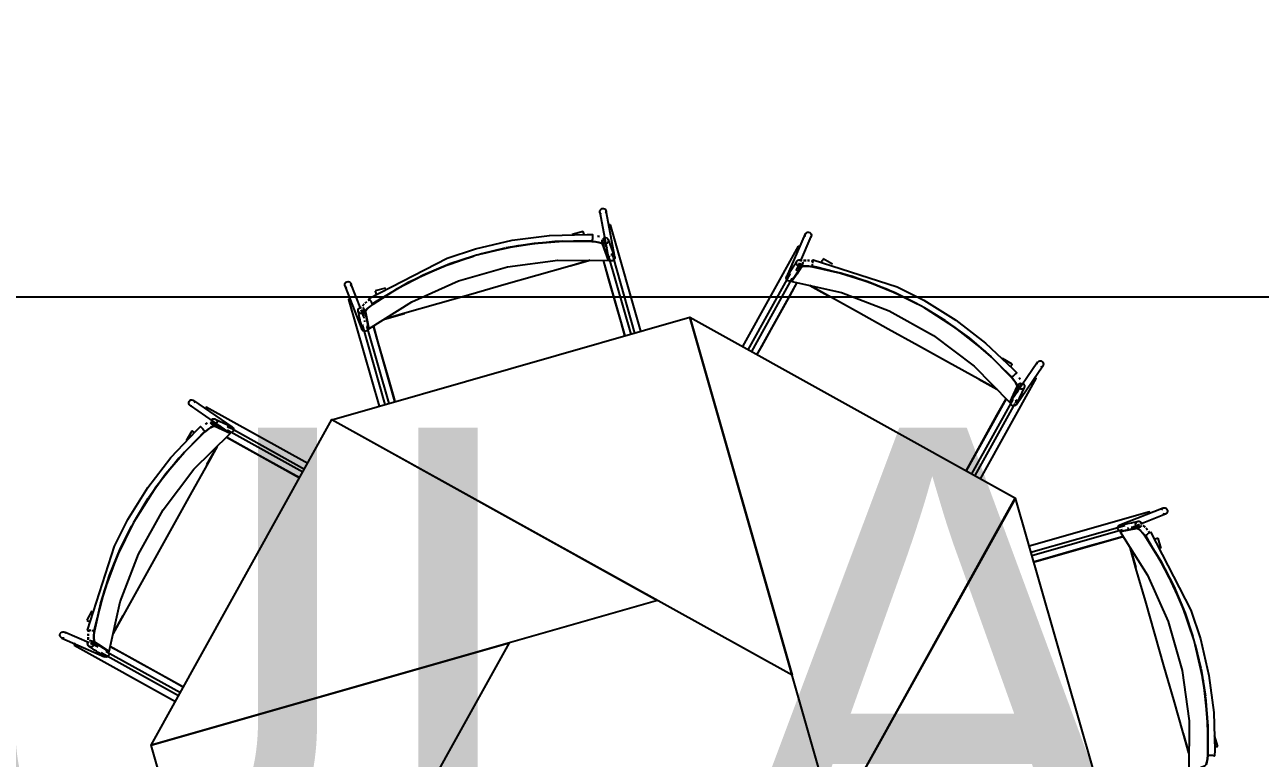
# Model space of a CAD drawing. Header units: metres. Extents: x 2.3 to 42.8, y 0.9 to 31.9.
# Drawn here: x 35.889 to 36.721, y 25.34 to 25.833 of the extents above; entities that cross this region are included whole.
import ezdxf

# ---------------------------------------------------------------- set-up
doc = ezdxf.new("R2010")
doc.units = ezdxf.units.M
for name, color, linetype in [('ARREDI', 9, 'Continuous'), ('PARETI_STRUTTURE', 7, 'Continuous'), ('PILASTRI_SETTI', 8, 'Continuous'), ('PORTE_SCALE', 2, 'Continuous'), ('WAYFINDING_RIQUADRI', 7, 'Continuous'), ('WAYFINDING_TESTI', 7, 'Continuous')]:
    doc.layers.add(name, color=color, linetype=linetype)

msp = doc.modelspace()

# ---------------------------------------------------------------- linework, layer by layer
at = {"layer": 'ARREDI'}
for points in [[(36.27765, 25.70555), (36.27706, 25.70598), (36.27664, 25.70661), (36.27649, 25.70708), (36.27649, 25.70709), (36.27646, 25.70733), (36.27654, 25.70808), (36.27688, 25.70875)], [(36.27687, 25.70874), (36.27741, 25.70925), (36.27811, 25.70956), (36.27886, 25.7096), (36.27958, 25.70941), (36.28018, 25.70896), (36.28059, 25.70835), (36.28075, 25.70788), (36.28075, 25.70786), (36.28078, 25.70761), (36.28069, 25.70688), (36.28036, 25.70621)], [(36.26526, 25.6942), (36.26527, 25.69417)], [(36.26586, 25.6921), (36.26565, 25.6928), (36.26547, 25.69344), (36.26535, 25.6939), (36.26526, 25.69417)], [(36.27159, 25.6919), (36.27161, 25.69214), (36.27161, 25.69215), (36.27161, 25.69211), (36.27159, 25.69184), (36.27155, 25.69134), (36.27153, 25.69067), (36.27148, 25.68992), (36.27144, 25.68918)], [(36.27497, 25.69094), (36.2762, 25.69071)], [(36.27627, 25.69071), (36.27498, 25.69095)], [(36.2827, 25.69851), (36.28206, 25.69833)], [(36.28347, 25.69873), (36.28319, 25.69865), (36.28269, 25.69851)], [(36.28351, 25.69874), (36.28352, 25.69874)], [(36.41476, 25.6908), (36.41459, 25.69152), (36.41468, 25.69227), (36.41476, 25.6925), (36.41476, 25.69251), (36.41501, 25.69293), (36.41555, 25.69344), (36.41625, 25.69373), (36.417, 25.69377), (36.41772, 25.69355), (36.41831, 25.69309), (36.41873, 25.69247)], [(36.41873, 25.69247), (36.4189, 25.69175), (36.41881, 25.691), (36.41873, 25.69078), (36.41873, 25.69076), (36.41848, 25.69035), (36.41794, 25.68983)], [(36.1238, 25.64534), (36.12186, 25.64388), (36.12015, 25.64234), (36.11905, 25.64105), (36.11873, 25.64022), (36.11986, 25.63441), (36.12101, 25.62862), (36.14995, 25.6469), (36.18123, 25.6609), (36.21419, 25.67031), (36.24813, 25.67498), (36.28237, 25.67476), (36.28027, 25.68029), (36.27816, 25.68581)], [(36.19676, 25.67911), (36.21265, 25.68297)], [(36.21261, 25.68296), (36.19678, 25.67911)], [(36.271, 25.68749), (36.25157, 25.68758), (36.23217, 25.68609), (36.21323, 25.68308)], [(36.21326, 25.68309), (36.23224, 25.6861), (36.25167, 25.68759), (36.27115, 25.68749)], [(36.27115, 25.68749), (36.27371, 25.68727), (36.27593, 25.68686), (36.2775, 25.68635), (36.27818, 25.68581)], [(36.27816, 25.68582), (36.27745, 25.68636), (36.27584, 25.68687), (36.27358, 25.68727), (36.27115, 25.68748)], [(36.27144, 25.68919), (36.2714, 25.68855), (36.27138, 25.68809), (36.27137, 25.68785)], [(36.28183, 25.68674), (36.28129, 25.68623), (36.2806, 25.68591), (36.27986, 25.68585), (36.27914, 25.68605), (36.27854, 25.68646), (36.27854, 25.68648), (36.27814, 25.68707), (36.27808, 25.68721), (36.27796, 25.68778), (36.27805, 25.68852)], [(36.2785, 25.68967), (36.28062, 25.68414), (36.2811, 25.68288)], [(36.27893, 25.68971), (36.27962, 25.69001), (36.28036, 25.69008), (36.28108, 25.68989), (36.28168, 25.68946), (36.28172, 25.68942), (36.28208, 25.68886), (36.28214, 25.68871), (36.28226, 25.68814), (36.28216, 25.6874), (36.28183, 25.68674)], [(36.40999, 25.68424), (36.41, 25.68423)], [(36.41074, 25.68383), (36.4103, 25.68408), (36.41003, 25.68421)], [(36.41133, 25.6835), (36.41074, 25.68382)], [(36.1238, 25.64535), (36.14027, 25.65573), (36.15755, 25.66474), (36.17552, 25.67234), (36.19138, 25.67757)], [(36.19137, 25.67757), (36.17555, 25.67234), (36.15762, 25.66477), (36.14037, 25.65577), (36.12392, 25.64543)], [(36.26994, 25.67484), (36.25616, 25.67089), (36.23403, 25.66458), (36.21184, 25.65823), (36.18962, 25.65187), (36.16741, 25.64552), (36.1453, 25.6392), (36.13152, 25.63526)], [(36.25653, 25.67099), (36.26996, 25.67484)], [(36.29336, 25.62396), (36.29075, 25.6331), (36.28654, 25.6478), (36.28234, 25.6625), (36.27883, 25.67478)], [(36.28264, 25.67777), (36.28236, 25.67477)], [(36.28236, 25.67476), (36.28264, 25.67776)], [(36.28611, 25.67526), (36.28557, 25.67474), (36.28488, 25.67444), (36.28413, 25.67438), (36.2834, 25.67459), (36.28281, 25.67503)], [(36.28386, 25.6786), (36.28461, 25.67866), (36.28533, 25.67845), (36.28594, 25.678), (36.28636, 25.67739), (36.28649, 25.67692), (36.28649, 25.67691), (36.28652, 25.67667), (36.28644, 25.67592), (36.28611, 25.67525)], [(36.40892, 25.67217), (36.40874, 25.67289), (36.40882, 25.67363), (36.40907, 25.67416), (36.40915, 25.6743), (36.40964, 25.67475), (36.40968, 25.67478), (36.41036, 25.67506), (36.41111, 25.67509), (36.41182, 25.67486), (36.41242, 25.67441)], [(36.41524, 25.67477), (36.41361, 25.67463)], [(36.41363, 25.67462), (36.41531, 25.67476)], [(36.41751, 25.67466), (36.41623, 25.67472)], [(36.41646, 25.6747), (36.41761, 25.67465)], [(36.41996, 25.67432), (36.41889, 25.67447)], [(36.41889, 25.67446), (36.41996, 25.67431)], [(36.41972, 25.67292), (36.41985, 25.67366), (36.41996, 25.67431)], [(36.42005, 25.67481), (36.42009, 25.67509), (36.4201, 25.67513), (36.4201, 25.67512)], [(36.42673, 25.67565), (36.42661, 25.67541), (36.42637, 25.675), (36.42605, 25.67441), (36.42569, 25.67377)], [(36.4195, 25.67047), (36.41708, 25.67082), (36.41479, 25.67093), (36.4131, 25.67079), (36.41229, 25.67043), (36.40898, 25.66553), (36.40569, 25.66062), (36.43908, 25.65308), (36.4711, 25.64086), (36.50107, 25.62422), (36.52837, 25.6035), (36.55241, 25.57915), (36.55485, 25.58454), (36.55726, 25.58994)], [(36.4086, 25.66799), (36.40928, 25.669)], [(36.41283, 25.67378), (36.41301, 25.67305), (36.41293, 25.67232), (36.41268, 25.67179), (36.41259, 25.67165), (36.41207, 25.67116), (36.41139, 25.67089), (36.41064, 25.67086), (36.40993, 25.67108), (36.40933, 25.67154), (36.40891, 25.67216)], [(36.40952, 25.66936), (36.41193, 25.67293)], [(36.41227, 25.67044), (36.41306, 25.6708), (36.4147, 25.67094), (36.41696, 25.67084), (36.41949, 25.67048)], [(36.41936, 25.67089), (36.41941, 25.67111), (36.41949, 25.67157), (36.4196, 25.67219)], [(36.4195, 25.67048), (36.43848, 25.66616), (36.45708, 25.66032), (36.47515, 25.65299), (36.49007, 25.64548)], [(36.49005, 25.64548), (36.47518, 25.65297), (36.45715, 25.6603), (36.4386, 25.66613), (36.41964, 25.67045)], [(36.10608, 25.65637), (36.10544, 25.65676), (36.10498, 25.65734), (36.10488, 25.65757), (36.10487, 25.65758), (36.10474, 25.65805), (36.10477, 25.6588), (36.10505, 25.6595), (36.10556, 25.66005), (36.10623, 25.6604), (36.10697, 25.66051), (36.1077, 25.66036)], [(36.1077, 25.66036), (36.10834, 25.65997), (36.1088, 25.65939), (36.1089, 25.65917), (36.10891, 25.65915), (36.10904, 25.65868), (36.10901, 25.65793), (36.10873, 25.65724)], [(36.40914, 25.65984), (36.40408, 25.65073), (36.3978, 25.63942), (36.39152, 25.62813), (36.38525, 25.61681), (36.38223, 25.61138)], [(36.40215, 25.66195), (36.40197, 25.66267), (36.40207, 25.66342), (36.40215, 25.66365), (36.40215, 25.66366), (36.4024, 25.66408), (36.40294, 25.66459), (36.40363, 25.66488), (36.40438, 25.66492)], [(36.40587, 25.66149), (36.40533, 25.66099), (36.40463, 25.6607), (36.40388, 25.66066), (36.40316, 25.66088), (36.40256, 25.66132), (36.40215, 25.66195)], [(36.40569, 25.66062), (36.406, 25.66288)], [(36.41781, 25.65788), (36.43001, 25.6511)], [(36.54368, 25.588), (36.53116, 25.59495), (36.51105, 25.60612), (36.49085, 25.61733), (36.47064, 25.62855), (36.45046, 25.63976), (36.43034, 25.65093), (36.41782, 25.65788)], [(36.12094, 25.64907), (36.12095, 25.64906)], [(36.12526, 25.65412), (36.12533, 25.65387), (36.12547, 25.6534), (36.12565, 25.65277), (36.12584, 25.65205)], [(36.10817, 25.6486), (36.10767, 25.64846), (36.10739, 25.64838), (36.10734, 25.64836), (36.10735, 25.64836)], [(36.10881, 25.64878), (36.10817, 25.6486)], [(36.11512, 25.63907), (36.11448, 25.63946), (36.11403, 25.64004), (36.11382, 25.64058), (36.11379, 25.64073), (36.1138, 25.6414), (36.11382, 25.64146), (36.11409, 25.64214), (36.11461, 25.64268), (36.11528, 25.64303), (36.11603, 25.64312)], [(36.11675, 25.64297), (36.11739, 25.64258), (36.11785, 25.642), (36.11806, 25.64146), (36.11809, 25.6413), (36.11806, 25.64058), (36.11777, 25.6399), (36.11727, 25.63936), (36.1166, 25.63901), (36.11585, 25.63891), (36.11513, 25.63907)], [(36.11776, 25.64538), (36.1167, 25.64412)], [(36.11785, 25.63588), (36.11753, 25.63751), (36.11671, 25.64173)], [(36.11672, 25.64413), (36.11781, 25.64541)], [(36.11849, 25.64603), (36.11952, 25.64696)], [(36.11943, 25.6469), (36.11849, 25.64604)], [(36.11872, 25.64021), (36.11901, 25.64102), (36.12008, 25.64229), (36.12176, 25.64381), (36.1238, 25.64535)], [(36.12142, 25.6484), (36.12055, 25.64774)], [(36.12055, 25.64774), (36.12141, 25.64839)], [(36.12265, 25.64664), (36.12224, 25.64723), (36.1218, 25.64785), (36.12142, 25.6484), (36.12112, 25.6488), (36.12096, 25.64904)], [(36.12342, 25.64555), (36.12328, 25.64574), (36.12301, 25.64612), (36.12265, 25.64663)], [(36.49496, 25.64275), (36.50892, 25.63424)], [(36.50889, 25.63427), (36.49497, 25.64276)], [(36.11835, 25.63339), (36.11816, 25.63433)], [(36.13151, 25.63525), (36.14493, 25.63907)], [(36.55339, 25.59619), (36.53971, 25.61), (36.52494, 25.62265), (36.50941, 25.63393)], [(36.50944, 25.63391), (36.52499, 25.6226), (36.53979, 25.60992), (36.55348, 25.59607)], [(36.11756, 25.62705), (36.11692, 25.62744), (36.11646, 25.62803), (36.11637, 25.62825), (36.11635, 25.62826), (36.11623, 25.62874), (36.11626, 25.62949), (36.11655, 25.63018), (36.11705, 25.63074)], [(36.12052, 25.62936), (36.12049, 25.62861), (36.12021, 25.62791), (36.1197, 25.62736), (36.11905, 25.62701), (36.1183, 25.6269), (36.11756, 25.62705)], [(36.12101, 25.62862), (36.11962, 25.63044)], [(36.12399, 25.6305), (36.12686, 25.62047), (36.13041, 25.60806), (36.13397, 25.59564), (36.13752, 25.58318), (36.13854, 25.57968)], [(36.553, 25.60308), (36.55337, 25.60373), (36.55368, 25.6043), (36.55392, 25.60473), (36.55405, 25.60495)], [(36.57074, 25.60499), (36.57088, 25.60572), (36.57111, 25.60615), (36.57111, 25.60617), (36.57127, 25.60636), (36.57185, 25.60682), (36.57256, 25.60706)], [(36.57256, 25.60706), (36.57331, 25.60705), (36.574, 25.60677), (36.57457, 25.60627), (36.57495, 25.60562), (36.57506, 25.60488), (36.57492, 25.60414), (36.57468, 25.60371), (36.57468, 25.6037), (36.57453, 25.60351), (36.57395, 25.60305), (36.57324, 25.60281)], [(36.53148, 25.59475), (36.54369, 25.58799)], [(36.55726, 25.58994), (36.55714, 25.59082), (36.55637, 25.59232), (36.55505, 25.59421), (36.55348, 25.59608)], [(36.55349, 25.59608), (36.55513, 25.59412), (36.55642, 25.59226), (36.55717, 25.59079), (36.55728, 25.58993)], [(36.55489, 25.59708), (36.55442, 25.59665), (36.55407, 25.59634), (36.5539, 25.59619)], [(36.55692, 25.59889), (36.55709, 25.59904), (36.55712, 25.59905), (36.55708, 25.59903), (36.55687, 25.59885), (36.55649, 25.59851), (36.55599, 25.59807), (36.55544, 25.59757), (36.5549, 25.59708)], [(36.56022, 25.59243), (36.55782, 25.58701), (36.55722, 25.58571)], [(36.56051, 25.588), (36.55976, 25.58801), (36.55905, 25.58829), (36.55848, 25.58876), (36.55812, 25.58942), (36.558, 25.59014), (36.55814, 25.59085), (36.55819, 25.59099), (36.55851, 25.59147), (36.55909, 25.59193), (36.5598, 25.59217)], [(36.55862, 25.59582), (36.55933, 25.59479)], [(36.55938, 25.59474), (36.55863, 25.59581)], [(36.56126, 25.59188), (36.56183, 25.5914), (36.56221, 25.59076), (36.56232, 25.59004), (36.56232, 25.58997), (36.56218, 25.58931), (36.56212, 25.58917), (36.5618, 25.58869), (36.56122, 25.58823), (36.56051, 25.58799)], [(36.56944, 25.59571), (36.56886, 25.59603)], [(36.57018, 25.5953), (36.57019, 25.59528), (36.57015, 25.59531), (36.56989, 25.59546), (36.56944, 25.59571)], [(35.99971, 25.57843), (35.99972, 25.57918), (36, 25.57987), (36.0005, 25.58044), (36.00115, 25.5808), (36.00189, 25.58093), (36.00263, 25.58079), (36.00306, 25.58055), (36.00307, 25.58055), (36.00327, 25.5804), (36.00372, 25.57982), (36.00396, 25.57911)], [(36.00178, 25.57661), (36.00105, 25.57675), (36.00062, 25.57698), (36.0006, 25.57698), (36.00041, 25.57714), (35.99995, 25.57772), (35.99971, 25.57843)], [(36.01106, 25.57531), (36.01074, 25.57473)], [(36.01147, 25.57605), (36.01149, 25.57606), (36.01146, 25.57602), (36.01131, 25.57576), (36.01106, 25.57531)], [(36.52302, 25.5332), (36.52888, 25.54377), (36.53631, 25.55713), (36.54373, 25.57049), (36.54993, 25.58166)], [(36.55474, 25.58108), (36.55242, 25.57915)], [(36.55242, 25.57915), (36.55474, 25.58108)], [(36.55542, 25.57685), (36.55467, 25.57686), (36.55397, 25.57714), (36.5534, 25.57764), (36.55304, 25.57829), (36.55292, 25.57903)], [(36.55619, 25.58081), (36.55675, 25.58031), (36.55712, 25.57966), (36.55724, 25.57892), (36.55709, 25.57819), (36.55687, 25.57776), (36.55685, 25.57774), (36.55671, 25.57755), (36.55613, 25.57709), (36.55542, 25.57685)], [(36.01434, 25.56609), (36.01976, 25.56369), (36.02107, 25.56309)], [(36.01877, 25.56638), (36.01876, 25.56563), (36.01848, 25.56492), (36.01801, 25.56435), (36.01736, 25.56399), (36.01663, 25.56387), (36.01593, 25.56401), (36.01579, 25.56406), (36.0153, 25.56438), (36.01484, 25.56496), (36.01461, 25.56567)], [(36.01489, 25.56713), (36.01537, 25.5677), (36.01601, 25.56808), (36.01674, 25.56819), (36.01681, 25.56819), (36.01746, 25.56805), (36.0176, 25.56799), (36.01808, 25.56767), (36.01854, 25.56709), (36.01878, 25.56638)], [(35.9363, 25.42537), (35.93595, 25.42295), (35.93584, 25.42066), (35.93598, 25.41896), (35.93634, 25.41816), (35.94124, 25.41485), (35.94615, 25.41156), (35.95369, 25.44495), (35.96591, 25.47696), (35.98255, 25.50694), (36.00327, 25.53424), (36.02762, 25.55828), (36.02223, 25.56071), (36.01683, 25.56313)], [(36.01058, 25.55926), (35.99678, 25.54558), (35.98412, 25.53081), (35.97285, 25.51528)], [(35.97286, 25.51531), (35.98417, 25.53086), (35.99685, 25.54566), (36.01068, 25.55935)], [(36.00369, 25.55887), (36.00304, 25.55923), (36.00247, 25.55955), (36.00204, 25.55979), (36.00182, 25.55992)], [(36.00788, 25.56279), (36.00773, 25.56296), (36.00772, 25.56299), (36.00774, 25.56295), (36.00792, 25.56274), (36.00826, 25.56236), (36.0087, 25.56186), (36.0092, 25.56131), (36.00969, 25.56076)], [(36.0097, 25.56076), (36.01013, 25.56029), (36.01043, 25.55994), (36.01058, 25.55977)], [(36.01069, 25.55936), (36.01265, 25.561), (36.01451, 25.56229), (36.01598, 25.56304), (36.01684, 25.56315)], [(36.01683, 25.56313), (36.01595, 25.56301), (36.01445, 25.56224), (36.01257, 25.56092), (36.01069, 25.55935)], [(36.01095, 25.56449), (36.01198, 25.5652)], [(36.01203, 25.56525), (36.01096, 25.5645)], [(36.02569, 25.56061), (36.02762, 25.55829)], [(36.02762, 25.55829), (36.02569, 25.5606)], [(36.02596, 25.56205), (36.02646, 25.56262), (36.02711, 25.56299), (36.02785, 25.56311), (36.02859, 25.56296), (36.02902, 25.56274), (36.02903, 25.56272), (36.02922, 25.56258), (36.02968, 25.562), (36.02992, 25.56129)], [(36.02992, 25.56129), (36.02991, 25.56054), (36.02963, 25.55984), (36.02913, 25.55927), (36.02848, 25.55891), (36.02774, 25.55879)], [(36.01878, 25.54955), (36.01182, 25.53702), (36.00065, 25.51691), (35.98944, 25.49672), (35.97822, 25.47651), (35.96701, 25.45633), (35.95585, 25.43622), (35.94889, 25.42369)], [(36.01202, 25.53735), (36.01878, 25.54957)], [(36.07441, 25.52842), (36.06301, 25.53475), (36.04963, 25.54218), (36.03627, 25.5496), (36.02511, 25.55579)], [(35.96402, 25.50083), (35.97253, 25.51479)], [(35.9725, 25.51476), (35.96402, 25.50084)], [(36.65451, 25.50691), (36.6549, 25.50755), (36.65548, 25.50801), (36.6557, 25.5081), (36.65571, 25.50812), (36.65619, 25.50824), (36.65694, 25.50822), (36.65763, 25.50794), (36.65819, 25.50742), (36.65853, 25.50676), (36.65865, 25.50602), (36.65849, 25.50529)], [(36.64673, 25.50482), (36.64659, 25.5053), (36.64651, 25.5056), (36.6465, 25.50565), (36.6465, 25.50564)], [(36.64692, 25.50417), (36.64674, 25.50481)], [(36.65849, 25.50529), (36.65811, 25.50465), (36.65752, 25.50419), (36.6573, 25.50409), (36.65729, 25.50408), (36.65681, 25.50395), (36.65606, 25.50398), (36.65537, 25.50426)], [(35.9363, 25.42537), (35.94061, 25.44435), (35.94645, 25.46295), (35.95378, 25.48102), (35.9613, 25.49594)], [(35.96129, 25.49592), (35.95381, 25.48105), (35.94647, 25.46302), (35.94064, 25.44447), (35.93632, 25.42551)], [(36.62749, 25.49247), (36.62674, 25.4925), (36.62606, 25.49278), (36.62549, 25.49329), (36.62515, 25.49394), (36.62504, 25.49469), (36.62519, 25.49543)], [(36.62519, 25.49543), (36.62558, 25.49606), (36.62616, 25.49652), (36.62638, 25.49663), (36.6264, 25.49663), (36.62687, 25.49676), (36.62762, 25.49673), (36.62831, 25.49644), (36.62887, 25.49594)], [(36.64348, 25.48919), (36.64202, 25.49113), (36.64048, 25.49284), (36.63919, 25.49394), (36.63835, 25.49426), (36.63255, 25.49312), (36.62675, 25.49198), (36.64503, 25.46303), (36.65903, 25.43176), (36.66845, 25.3988), (36.67312, 25.36485), (36.67289, 25.33062), (36.67842, 25.33271), (36.68395, 25.33483)], [(36.62675, 25.49198), (36.62857, 25.49336)], [(36.63152, 25.49464), (36.63247, 25.49482)], [(36.63402, 25.49514), (36.63564, 25.49546), (36.63986, 25.49627)], [(36.6411, 25.49624), (36.64071, 25.4956), (36.64013, 25.49514), (36.63959, 25.49493), (36.63944, 25.4949), (36.63871, 25.49493), (36.63803, 25.49521), (36.63749, 25.49572), (36.63714, 25.49639), (36.63705, 25.49714), (36.6372, 25.49786)], [(36.6372, 25.49787), (36.63759, 25.49851), (36.63817, 25.49896), (36.63871, 25.49917), (36.63887, 25.4992), (36.63953, 25.49919), (36.63959, 25.49917), (36.64027, 25.49889), (36.64081, 25.49838), (36.64116, 25.49771), (36.64126, 25.49696)], [(36.63834, 25.49427), (36.63915, 25.49397), (36.64043, 25.49291), (36.64194, 25.49123), (36.64348, 25.48919)], [(36.64351, 25.49523), (36.64225, 25.49629)], [(36.64227, 25.49627), (36.64355, 25.49518)], [(36.64417, 25.4945), (36.6451, 25.49347)], [(36.64504, 25.49356), (36.64417, 25.4945)], [(36.64477, 25.49034), (36.64537, 25.49075), (36.64598, 25.49118), (36.64652, 25.49157), (36.64694, 25.49186), (36.64716, 25.49203)], [(36.64587, 25.49244), (36.64653, 25.49158)], [(36.64653, 25.49157), (36.64588, 25.49243)], [(36.6472, 25.49205), (36.64719, 25.49204)], [(36.62864, 25.48899), (36.61861, 25.48613), (36.60619, 25.48258), (36.59378, 25.47902), (36.58132, 25.47547), (36.56889, 25.47191)], [(36.64348, 25.48919), (36.65386, 25.47271), (36.66287, 25.45544), (36.67047, 25.43746), (36.67571, 25.4216)], [(36.6757, 25.42162), (36.67048, 25.43744), (36.66291, 25.45537), (36.65391, 25.47262), (36.64356, 25.48907)], [(36.64368, 25.48957), (36.64388, 25.48971), (36.64425, 25.48997), (36.64478, 25.49034)], [(36.65226, 25.48773), (36.65201, 25.48766), (36.65154, 25.48752), (36.65091, 25.48734), (36.65019, 25.48715)], [(36.63339, 25.48147), (36.63721, 25.46806)], [(36.67297, 25.34305), (36.66903, 25.35683), (36.66271, 25.37896), (36.65636, 25.40115), (36.65, 25.42337), (36.64366, 25.44558), (36.63734, 25.46769), (36.63339, 25.48147)], [(35.94889, 25.42368), (35.95567, 25.43587)], [(35.91597, 25.42063), (35.91525, 25.42045), (35.9145, 25.42055), (35.91428, 25.42063), (35.91426, 25.42063), (35.91384, 25.42088), (35.91333, 25.42142), (35.91304, 25.42211), (35.913, 25.42286), (35.91322, 25.42359), (35.91368, 25.42418), (35.9143, 25.4246)], [(35.9143, 25.4246), (35.91502, 25.42476), (35.91577, 25.42468), (35.91599, 25.4246), (35.91601, 25.4246), (35.91642, 25.42435), (35.91694, 25.42381)], [(35.93112, 25.4326), (35.93136, 25.43248), (35.93178, 25.43224), (35.93236, 25.43192), (35.933, 25.43156)], [(35.93196, 25.42592), (35.93168, 25.42596), (35.93164, 25.42597), (35.93167, 25.42597)], [(35.93245, 25.42583), (35.9323, 25.42476)], [(35.93231, 25.42476), (35.93246, 25.42583)], [(35.93385, 25.42559), (35.93311, 25.42572), (35.93246, 25.42583)], [(35.93589, 25.42523), (35.93566, 25.42528), (35.9352, 25.42536), (35.93458, 25.42547)], [(35.93633, 25.41814), (35.93597, 25.41893), (35.93583, 25.42057), (35.93593, 25.42283), (35.93629, 25.42536)], [(35.92294, 25.41661), (35.92269, 25.41617), (35.92256, 25.4159)], [(35.92327, 25.4172), (35.92295, 25.41661)], [(35.9346, 25.41479), (35.93388, 25.41461), (35.93314, 25.41469), (35.93262, 25.41494), (35.93248, 25.41502), (35.93202, 25.41551), (35.93199, 25.41555), (35.93171, 25.41623), (35.93169, 25.41698), (35.93191, 25.41769), (35.93237, 25.41829)], [(35.932, 25.42111), (35.93214, 25.41946)], [(35.93215, 25.4195), (35.93201, 25.42118)], [(35.93211, 25.42337), (35.93205, 25.4221)], [(35.93207, 25.42233), (35.93212, 25.42348)], [(35.933, 25.4187), (35.93372, 25.41888), (35.93445, 25.4188), (35.93498, 25.41855), (35.93512, 25.41846), (35.93561, 25.41794), (35.93588, 25.41726), (35.93591, 25.41651), (35.93569, 25.4158), (35.93523, 25.4152), (35.93461, 25.41478)], [(35.93878, 25.41447), (35.93741, 25.41538), (35.93385, 25.4178)], [(36.67724, 25.41622), (36.6811, 25.40034)], [(36.68109, 25.40038), (36.67724, 25.41621)], [(35.92253, 25.41586), (35.92254, 25.41587)], [(35.94482, 25.40802), (35.9441, 25.40784), (35.94335, 25.40793), (35.94313, 25.40802), (35.94311, 25.40802), (35.9427, 25.40827), (35.94218, 25.40881), (35.94189, 25.4095), (35.94185, 25.41025)], [(35.94616, 25.41156), (35.94389, 25.41187)], [(35.94528, 25.41174), (35.94579, 25.4112), (35.94607, 25.4105), (35.94611, 25.40975), (35.94589, 25.40903), (35.94545, 25.40843), (35.94482, 25.40802)], [(35.94693, 25.41501), (35.95604, 25.40994), (35.96735, 25.40367), (35.97864, 25.39739), (35.98996, 25.39112), (35.99624, 25.38763)], [(36.68412, 25.3815), (36.68121, 25.39976)], [(36.68122, 25.39973), (36.68411, 25.38149)], [(36.68563, 25.34199), (36.68571, 25.36142), (36.68423, 25.38082)], [(36.68423, 25.38074), (36.68572, 25.36131), (36.68562, 25.34184)], [(36.66912, 25.35646), (36.67297, 25.34303)], [(36.68562, 25.34184), (36.6854, 25.33928), (36.685, 25.33706), (36.68448, 25.33549), (36.68394, 25.33481)], [(36.68395, 25.33483), (36.68449, 25.33554), (36.68501, 25.33715), (36.68541, 25.33941), (36.68562, 25.34184)], [(36.68732, 25.34155), (36.68668, 25.34159), (36.68622, 25.3416), (36.68599, 25.34162)], [(36.69004, 25.34139), (36.69028, 25.34138), (36.69029, 25.34138), (36.69025, 25.34138), (36.68997, 25.34139), (36.68947, 25.34144), (36.6888, 25.34146), (36.68805, 25.3415), (36.68732, 25.34155)], [(36.69023, 25.34713), (36.69094, 25.34734), (36.69158, 25.34752), (36.69204, 25.34764), (36.6923, 25.34773)], [(36.69233, 25.34773), (36.6923, 25.34771)]]:
    msp.add_lwpolyline(points, dxfattribs=at)
for points in [[(36.09615, 25.56755), (36.33707, 25.63646), (36.40595, 25.39554)], [(36.33706, 25.63646), (36.55613, 25.51482), (36.43449, 25.29575)], [(35.9745, 25.34849), (36.09614, 25.56756), (36.31521, 25.44592)], [(36.55612, 25.51481), (36.62503, 25.2739), (36.38411, 25.20501)], [(36.04341, 25.10758), (35.97451, 25.3485), (36.21542, 25.41739)]]:
    msp.add_lwpolyline(points, close=True, dxfattribs=at)
at = {"layer": 'PARETI_STRUTTURE'}
for points in [[(36.2865, 25.67691), (36.28075, 25.70787)], [(36.27649, 25.70708), (36.28224, 25.67612)], [(36.19287, 25.68253), (36.21749, 25.68827), (36.24257, 25.69152), (36.26784, 25.69227), (36.2716, 25.69215)], [(36.26526, 25.6942), (36.25791, 25.6921)], [(36.30404, 25.62701), (36.28353, 25.69875)], [(36.41476, 25.6925), (36.40215, 25.66366)], [(36.41143, 25.67407), (36.41874, 25.69077)], [(36.12094, 25.64907), (36.17366, 25.67619), (36.19287, 25.68253)], [(36.27137, 25.68783), (36.24625, 25.68744), (36.22134, 25.68454), (36.19684, 25.67914), (36.19406, 25.67836)], [(36.28202, 25.67619), (36.28198, 25.67631), (36.28194, 25.67644), (36.28188, 25.67656), (36.28184, 25.67669), (36.2818, 25.6768), (36.28176, 25.67693), (36.28171, 25.67705), (36.28167, 25.67718), (36.28162, 25.6773), (36.28158, 25.67743), (36.28153, 25.67755), (36.28149, 25.67768), (36.28145, 25.6778), (36.28141, 25.67793), (36.28135, 25.67804), (36.28131, 25.67816), (36.28127, 25.67829), (36.28123, 25.67841), (36.28119, 25.67854), (36.28113, 25.67866), (36.28109, 25.67879), (36.28105, 25.67891), (36.28101, 25.67904), (36.28096, 25.67915), (36.28092, 25.67927), (36.28087, 25.6794), (36.28083, 25.67952), (36.28078, 25.67965), (36.28074, 25.67977), (36.2807, 25.6799), (36.28064, 25.68002), (36.2806, 25.68015), (36.28056, 25.68026), (36.28052, 25.68038), (36.28048, 25.68051), (36.28044, 25.68063), (36.28038, 25.68076), (36.28034, 25.68088), (36.2803, 25.68101), (36.28026, 25.68113), (36.28021, 25.68126), (36.28017, 25.68138), (36.28012, 25.6815), (36.28008, 25.68162), (36.28003, 25.68175), (36.27999, 25.68187), (36.27995, 25.682), (36.27989, 25.68212), (36.27985, 25.68225), (36.27981, 25.68237), (36.27977, 25.6825), (36.27973, 25.68261), (36.27969, 25.68273), (36.27963, 25.68286), (36.27959, 25.68298), (36.27955, 25.68311), (36.27951, 25.68323), (36.27946, 25.68336), (36.27941, 25.68348), (36.27937, 25.68361), (36.27933, 25.68372), (36.27928, 25.68384), (36.27924, 25.68397), (36.2792, 25.68409), (36.27914, 25.68422), (36.2791, 25.68434), (36.27906, 25.68447), (36.27902, 25.68459), (36.27898, 25.68472), (36.27894, 25.68484), (36.27888, 25.68495), (36.27884, 25.68508), (36.2788, 25.6852), (36.27876, 25.68533), (36.27871, 25.68545), (36.27866, 25.68558), (36.27862, 25.6857), (36.27858, 25.68583), (36.27853, 25.68595), (36.27849, 25.68606), (36.27845, 25.68619), (36.27839, 25.68631), (36.27835, 25.68644), (36.27831, 25.68656), (36.27827, 25.68669), (36.27823, 25.68681), (36.27817, 25.68694), (36.27813, 25.68706), (36.27809, 25.68719), (36.27808, 25.68722)], [(36.28063, 25.68414), (36.28011, 25.68595)], [(36.28214, 25.68871), (36.2861, 25.67765)], [(36.40999, 25.68424), (36.37251, 25.61677)], [(36.19406, 25.67837), (36.17034, 25.67027), (36.14753, 25.65984), (36.12591, 25.64717), (36.12343, 25.64553)], [(36.2788, 25.67478), (36.29334, 25.62395)], [(36.2975, 25.62514), (36.2826, 25.67725)], [(36.28447, 25.6797), (36.28527, 25.67688)], [(36.28534, 25.67666), (36.29988, 25.62583)], [(36.4201, 25.67513), (36.47656, 25.65703), (36.49462, 25.64792)], [(36.43299, 25.67222), (36.42675, 25.67568)], [(36.37631, 25.61466), (36.40476, 25.66591)], [(36.41268, 25.67178), (36.40635, 25.66194)], [(36.40928, 25.66916), (36.41103, 25.67316)], [(36.41042, 25.67101), (36.4095, 25.66936)], [(36.49252, 25.64414), (36.47002, 25.6552), (36.44652, 25.66393), (36.42228, 25.67027), (36.41937, 25.67086)], [(36.10487, 25.65758), (36.11636, 25.62826)], [(36.11555, 25.64219), (36.1089, 25.65916)], [(36.40574, 25.66258), (36.37847, 25.61347)], [(36.38225, 25.61136), (36.40917, 25.65983)], [(36.40612, 25.66192), (36.40655, 25.6629)], [(36.13211, 25.65612), (36.12525, 25.65416)], [(36.10734, 25.64836), (36.12785, 25.57662)], [(36.11768, 25.63676), (36.11583, 25.64146)], [(36.11806, 25.64146), (36.12054, 25.63001)], [(36.55388, 25.59617), (36.53584, 25.61366), (36.51617, 25.62921), (36.49503, 25.64273), (36.49252, 25.64414)], [(36.49462, 25.64793), (36.5161, 25.63457), (36.53612, 25.61914), (36.55451, 25.6018), (36.55711, 25.59905)], [(36.117, 25.63931), (36.11752, 25.6375)], [(36.13202, 25.57782), (36.11662, 25.63169)], [(36.11966, 25.63004), (36.13439, 25.57849)], [(36.12039, 25.62984), (36.12, 25.63084)], [(36.13856, 25.57969), (36.12402, 25.63052)], [(36.55406, 25.60499), (36.54738, 25.6087)], [(36.57111, 25.60616), (36.55329, 25.5802)], [(36.55686, 25.57775), (36.57468, 25.60371)], [(36.53273, 25.52781), (36.5702, 25.59528)], [(36.55318, 25.58041), (36.55324, 25.58053), (36.55329, 25.58064), (36.55335, 25.58077), (36.55341, 25.58088), (36.55346, 25.581), (36.55352, 25.58111), (36.55357, 25.58124), (36.55363, 25.58135), (36.55368, 25.58147), (36.55374, 25.58159), (36.55379, 25.58171), (36.55386, 25.58182), (36.55392, 25.58195), (36.55397, 25.58207), (36.55403, 25.58218), (36.55409, 25.58231), (36.55414, 25.58242), (36.5542, 25.58254), (36.55425, 25.58266), (36.55431, 25.58278), (36.55436, 25.58289), (36.55442, 25.58302), (36.55447, 25.58313), (36.55453, 25.58325), (36.55459, 25.58336), (36.55464, 25.58349), (36.5547, 25.5836), (36.55475, 25.58372), (36.55481, 25.58385), (36.55486, 25.58396), (36.55492, 25.58409), (36.55497, 25.5842), (36.55503, 25.58432), (36.55509, 25.58443), (36.55514, 25.58456), (36.55521, 25.58467), (36.55527, 25.58479), (36.55532, 25.58491), (36.55538, 25.58503), (36.55543, 25.58514), (36.55549, 25.58527), (36.55554, 25.58539), (36.5556, 25.5855), (36.55566, 25.58563), (36.55571, 25.58574), (36.55577, 25.58586), (36.55582, 25.58597), (36.55588, 25.5861), (36.55593, 25.58621), (36.55599, 25.58634), (36.55604, 25.58645), (36.5561, 25.58657), (36.55616, 25.58668), (36.55621, 25.58681), (36.55627, 25.58692), (36.55632, 25.58704), (36.55638, 25.58717), (36.55643, 25.58728), (36.55649, 25.58741), (36.55654, 25.58752), (36.55661, 25.58764), (36.55667, 25.58775), (36.55672, 25.58788), (36.55678, 25.58799), (36.55684, 25.58811), (36.55689, 25.58822), (36.55695, 25.58835), (36.557, 25.58846), (36.55706, 25.58859), (36.55711, 25.58871), (36.55717, 25.58882), (36.55722, 25.58895), (36.55728, 25.58906), (36.55734, 25.58918), (36.55739, 25.58929), (36.55745, 25.58942), (36.5575, 25.58953), (36.55756, 25.58966), (36.55761, 25.58977), (36.55767, 25.58989), (36.55772, 25.59), (36.55778, 25.59013), (36.55784, 25.59024), (36.55791, 25.59036), (36.55796, 25.59049), (36.55802, 25.5906), (36.55807, 25.59072), (36.55813, 25.59084), (36.55818, 25.59096), (36.5582, 25.59099)], [(36.56212, 25.58918), (36.5571, 25.57855)], [(36.55782, 25.58702), (36.55874, 25.58866)], [(36.00061, 25.57698), (36.02657, 25.55916)], [(36.02902, 25.56273), (36.00306, 25.58055)], [(36.0798, 25.53813), (36.01148, 25.57606)], [(36.54991, 25.58169), (36.52299, 25.53322)], [(36.52678, 25.53111), (36.55434, 25.58075)], [(36.55586, 25.57839), (36.52894, 25.52992)], [(36.5574, 25.58116), (36.55596, 25.57859)], [(36.01759, 25.56799), (36.02822, 25.56297)], [(35.95884, 25.50049), (35.9722, 25.52196), (35.98763, 25.54199), (36.00497, 25.56038), (36.00772, 25.56298)], [(36.0106, 25.55975), (35.99311, 25.54171), (35.97756, 25.52204), (35.96404, 25.5009), (35.96263, 25.49839)], [(36.00178, 25.55993), (35.99807, 25.55325)], [(36.02637, 25.55905), (36.02624, 25.55911), (36.02613, 25.55916), (36.026, 25.55922), (36.02589, 25.55927), (36.02577, 25.55933), (36.02566, 25.55939), (36.02553, 25.55944), (36.02542, 25.5595), (36.0253, 25.55955), (36.02518, 25.55961), (36.02506, 25.55966), (36.02495, 25.55973), (36.02482, 25.55979), (36.0247, 25.55984), (36.02459, 25.5599), (36.02446, 25.55996), (36.02435, 25.56001), (36.02423, 25.56007), (36.02412, 25.56012), (36.02399, 25.56018), (36.02388, 25.56023), (36.02375, 25.56029), (36.02364, 25.56034), (36.02352, 25.5604), (36.02341, 25.56046), (36.02328, 25.56051), (36.02317, 25.56057), (36.02305, 25.56062), (36.02292, 25.56068), (36.02281, 25.56073), (36.02268, 25.56079), (36.02257, 25.56084), (36.02245, 25.5609), (36.02234, 25.56096), (36.02221, 25.56101), (36.0221, 25.56108), (36.02198, 25.56114), (36.02187, 25.56119), (36.02174, 25.56125), (36.02163, 25.5613), (36.0215, 25.56136), (36.02138, 25.56141), (36.02127, 25.56147), (36.02114, 25.56152), (36.02103, 25.56158), (36.02091, 25.56164), (36.0208, 25.56169), (36.02067, 25.56175), (36.02056, 25.5618), (36.02043, 25.56186), (36.02032, 25.56191), (36.0202, 25.56197), (36.02009, 25.56202), (36.01996, 25.56208), (36.01985, 25.56214), (36.01973, 25.56219), (36.0196, 25.56225), (36.01949, 25.5623), (36.01937, 25.56236), (36.01925, 25.56241), (36.01913, 25.56248), (36.01902, 25.56254), (36.01889, 25.56259), (36.01878, 25.56265), (36.01866, 25.56271), (36.01855, 25.56276), (36.01842, 25.56282), (36.0183, 25.56287), (36.01818, 25.56293), (36.01806, 25.56298), (36.01795, 25.56304), (36.01782, 25.56309), (36.01771, 25.56315), (36.01759, 25.56321), (36.01748, 25.56326), (36.01735, 25.56332), (36.01724, 25.56337), (36.01712, 25.56343), (36.017, 25.56348), (36.01688, 25.56354), (36.01677, 25.56359), (36.01664, 25.56365), (36.01653, 25.56371), (36.01641, 25.56376), (36.01628, 25.56383), (36.01617, 25.56389), (36.01605, 25.56394), (36.01593, 25.564), (36.01581, 25.56405), (36.01578, 25.56407)], [(36.01976, 25.56369), (36.01812, 25.56461)], [(36.02561, 25.56326), (36.02818, 25.56183)], [(36.0765, 25.53218), (36.02601, 25.56021)], [(36.02838, 25.56173), (36.0777, 25.53434)], [(36.02508, 25.55578), (36.0744, 25.52839)], [(36.65571, 25.50811), (36.62639, 25.49663)], [(35.93164, 25.42597), (35.94974, 25.48243), (35.95885, 25.50049)], [(36.6465, 25.50565), (36.56538, 25.48245)], [(36.64032, 25.49743), (36.65729, 25.50409)], [(35.96263, 25.49839), (35.95157, 25.47589), (35.94284, 25.45239), (35.9365, 25.42815), (35.93591, 25.42522)], [(36.56658, 25.47829), (36.62984, 25.49637)], [(36.62817, 25.49333), (36.56725, 25.47591)], [(36.62797, 25.4926), (36.62897, 25.49298)], [(36.63959, 25.49493), (36.62814, 25.49245)], [(36.63489, 25.49531), (36.6396, 25.49716)], [(36.63744, 25.49598), (36.63564, 25.49547)], [(36.6472, 25.49205), (36.67433, 25.43933), (36.68066, 25.42012)], [(36.56845, 25.47175), (36.62866, 25.48897)], [(36.6765, 25.41893), (36.6684, 25.44265), (36.65797, 25.46546), (36.6453, 25.48708), (36.64367, 25.48956)], [(36.65425, 25.48088), (36.6523, 25.48774)], [(35.93455, 25.43885), (35.9311, 25.43262)], [(35.9327, 25.4173), (35.91601, 25.4246)], [(35.91427, 25.42063), (35.94311, 25.40802)], [(35.93804, 25.41496), (35.93361, 25.41689)], [(35.93499, 25.41855), (35.94483, 25.41222)], [(35.93576, 25.41629), (35.93741, 25.41537)], [(36.68597, 25.34162), (36.68558, 25.36673), (36.68268, 25.39165), (36.67727, 25.41615), (36.6765, 25.41893)], [(36.68066, 25.42012), (36.6864, 25.3955), (36.68965, 25.37041), (36.6904, 25.34515), (36.69029, 25.34139)], [(35.92253, 25.41586), (35.99085, 25.37793)], [(35.99295, 25.38171), (35.94087, 25.41062)], [(35.94485, 25.41199), (35.94387, 25.41242)], [(35.94419, 25.41161), (35.99415, 25.38387)], [(35.99625, 25.38765), (35.94693, 25.41503)], [(36.69233, 25.34773), (36.69023, 25.35508)]]:
    msp.add_lwpolyline(points, dxfattribs=at)
at = {"layer": 'PILASTRI_SETTI'}
for points in [[(35.08259, 25.46674), (36.13135, 27.35556), (35.02751, 25.49732), (36.07628, 27.38613)], [(35.0912, 25.46196), (36.13995, 27.35078), (35.08259, 25.46674), (36.13135, 27.35556)]]:
    msp.add_solid(points, dxfattribs=at)
at = {"layer": 'PORTE_SCALE'}
for centre, radius, start, end in [((33.93211, 27.26049), 2.94138, 327.13399, 327.36303), ((31.33862, 24.59648), 4.88801, 12.1958, 12.33375), ((35.59461, 30.27436), 4.88801, 282.1958, 282.33375), ((34.34629, 22.93798), 2.94138, 57.13399, 57.36303)]:
    msp.add_arc(centre, radius, start, end, dxfattribs=at)
at = {"layer": 'WAYFINDING_RIQUADRI'}
msp.add_lwpolyline([(35.7, 25.15), (37.3, 25.15), (37.3, 25.65), (35.7, 25.65)], close=True, dxfattribs=at)

# ---------------------------------------------------------------- texts
at = {"layer": 'WAYFINDING_TESTI', "insert": (36.5, 25.4), "char_height": 0.32, "attachment_point": 5}
msp.add_mtext('AULA 014', dxfattribs=at)

doc.saveas('drawing.dxf')
